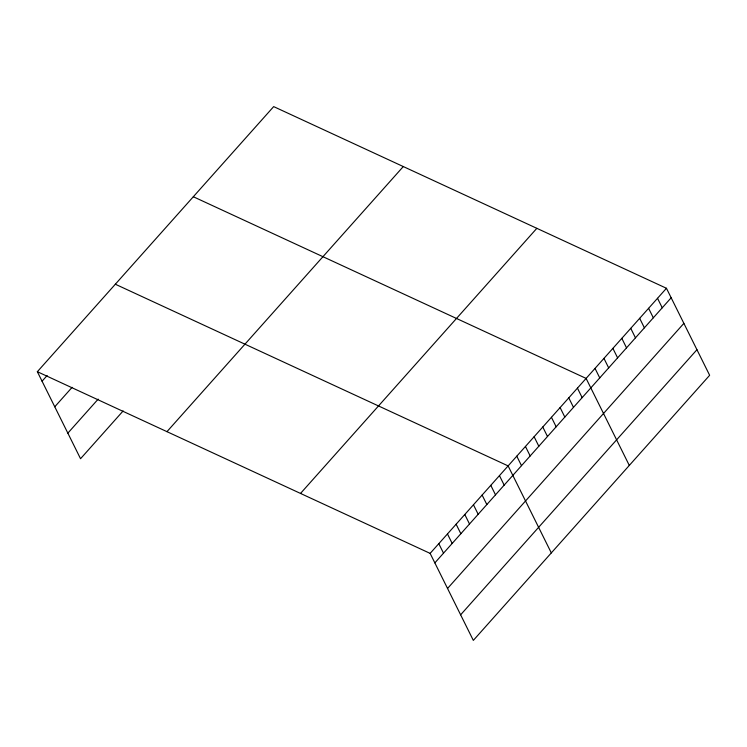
<?xml version="1.0" encoding="UTF-8"?>
<svg xmlns="http://www.w3.org/2000/svg" width="747" height="747" viewBox="0 0 747 747"><rect width="100%" height="100%" fill="white"/><g stroke="black" fill="none" stroke-linecap="round" stroke-linejoin="round"><path stroke-width="1.12" d="M37.35 371.707L273.673 106.606L666.455 288.277L709.65 375.293L473.327 640.394L430.132 553.387L37.35 371.707L80.545 458.723L123.143 410.925M42.065 381.203L47.117 375.536M54.764 406.788L72.095 387.348M67.846 433.139L98.174 399.122M166.964 431.663L403.296 166.553M300.518 493.431L536.841 228.33M430.132 553.387L666.455 288.277M434.847 562.883L671.17 297.773M447.546 588.459L683.869 323.358M460.628 614.818L696.951 349.708M193.324 196.741L586.106 378.412L629.301 465.428M115.337 284.224L508.119 465.904L551.314 552.911M657.528 298.296L662.244 307.792M648.601 308.306L653.317 317.802M639.675 318.325L644.39 327.821M630.748 328.335L635.454 337.831M621.821 338.354L626.528 347.85M612.885 348.373L617.601 357.86M603.959 358.383L608.674 367.879M595.032 368.402L599.748 377.898M577.44 388.132L582.156 397.628M568.775 397.852L573.491 407.348M560.11 407.573L564.825 417.069M551.445 417.293L556.16 426.789M542.78 427.013L547.495 436.509M534.114 436.734L538.83 446.23M525.449 446.454L530.165 455.95M516.784 456.184L521.499 465.67M499.454 475.624L504.169 485.111M490.788 485.345L495.504 494.831M482.123 495.065L486.839 504.552M473.458 504.785L478.173 514.272M464.793 514.506L469.508 523.992M456.128 524.226L460.843 533.713M447.462 533.946L452.178 543.433M438.797 543.667L443.513 553.154"/></g></svg>
